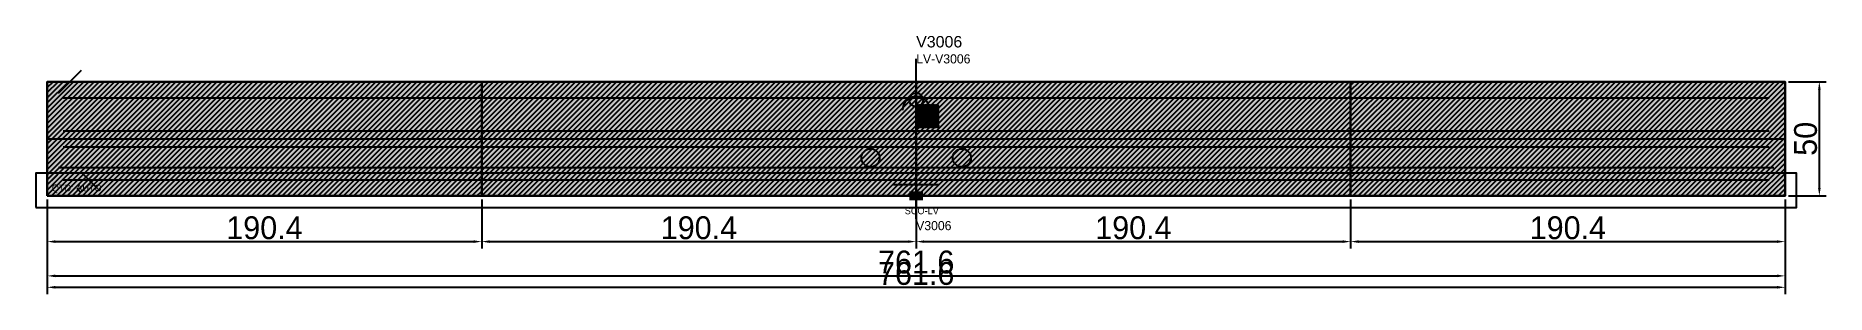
# Model space of a CAD drawing. Header units: metres. Extents: x 12791 to 13575, y 13116 to 13229.
import ezdxf

# ---------------------------------------------------------------- set-up
doc = ezdxf.new("R2010")
doc.units = ezdxf.units.M
for name, color, linetype in [('BARRA DE ANCORAGEM', 251, 'CONTINUOUS'), ('barrote', 251, 'CONTINUOUS'), ('CONCRETO', 251, 'CONTINUOUS'), ('COTA', 241, 'CONTINUOUS'), ('cotas', 4, 'CONTINUOUS'), ('Demarcação 1', 251, 'CONTINUOUS'), ('Demarcação 2', 254, 'CONTINUOUS'), ('Hachura', 251, 'CONTINUOUS'), ('HACHURA MADEIRAS', 1, 'CONTINUOUS'), ('Laje_Perimetro', 7, 'CONTINUOUS'), ('material do compensado', 7, 'CONTINUOUS'), ('NOMENCLATURA', 7, 'CONTINUOUS'), ('Painéis', 200, 'CONTINUOUS'), ('PONTALETE', 7, 'CONTINUOUS'), ('presilha', 1, 'CONTINUOUS'), ('Reaproveitamento', 251, 'CONTINUOUS'), ('SARR_3.5x7', 81, 'CONTINUOUS'), ('SCO-___-LAJ', 2, 'CONTINUOUS'), ('TENSOR', 3, 'CONTINUOUS'), ('texto', 7, 'CONTINUOUS'), ('Texto Qtd Sarr', 242, 'CONTINUOUS')]:
    doc.layers.add(name, color=color, linetype=linetype)
doc.styles.add('STR_STANDARD', font='arial.ttf')
doc.dimstyles.new('EZ DXF', dxfattribs={"dimtxt": 10, "dimasz": 3.5, "dimexe": 3, "dimexo": 1.5, "dimgap": 1, "dimtad": 1, "dimdec": 1, "dimdsep": 46, "dimcen": 2.5, "dimazin": 3, "dimtfac": 1, "dimtmove": 0, "dimatfit": 3})

msp = doc.modelspace()

# ---------------------------------------------------------------- hatches: boundary and pattern name
at = {"layer": 'Hachura'}
h = msp.add_hatch(color=3, dxfattribs=at)
h.dxf.hatch_style = 1
h.paths.add_polyline_path([(12795.5914, 13158.9905), (12985.9914, 13158.9905), (12985.9914, 13208.9905), (12795.5914, 13208.9905)])
h = msp.add_hatch(dxfattribs=at)
h.set_pattern_fill('ANSI31', scale=0.5)
h.paths.add_polyline_path([(12795.5914, 13158.9905), (12985.9914, 13158.9905), (12985.9914, 13208.9905), (12795.5914, 13208.9905)])
h = msp.add_hatch(color=3, dxfattribs=at)
h.dxf.hatch_style = 1
h.paths.add_polyline_path([(12795.5914, 13158.9905), (12985.9914, 13158.9905), (12985.9914, 13208.9905), (12795.5914, 13208.9905)])
h = msp.add_hatch(dxfattribs=at)
h.set_pattern_fill('ANSI31', scale=0.5)
h.paths.add_polyline_path([(12795.5914, 13158.9905), (12985.9914, 13158.9905), (12985.9914, 13208.9905), (12795.5914, 13208.9905)])
h = msp.add_hatch(color=3, dxfattribs=at)
h.dxf.hatch_style = 1
h.paths.add_polyline_path([(12985.9914, 13158.9905), (13176.3914, 13158.9905), (13176.3914, 13208.9905), (12985.9914, 13208.9905)])
h = msp.add_hatch(dxfattribs=at)
h.set_pattern_fill('ANSI31', scale=0.5)
h.paths.add_polyline_path([(12985.9914, 13158.9905), (13176.3914, 13158.9905), (13176.3914, 13208.9905), (12985.9914, 13208.9905)])
h = msp.add_hatch(color=3, dxfattribs=at)
h.dxf.hatch_style = 1
h.paths.add_polyline_path([(12985.9914, 13158.9905), (13176.3914, 13158.9905), (13176.3914, 13208.9905), (12985.9914, 13208.9905)])
h = msp.add_hatch(dxfattribs=at)
h.set_pattern_fill('ANSI31', scale=0.5)
h.paths.add_polyline_path([(12985.9914, 13158.9905), (13176.3914, 13158.9905), (13176.3914, 13208.9905), (12985.9914, 13208.9905)])
h = msp.add_hatch(color=3, dxfattribs=at)
h.dxf.hatch_style = 1
h.paths.add_polyline_path([(13176.3914, 13158.9905), (13366.7914, 13158.9905), (13366.7914, 13208.9905), (13176.3914, 13208.9905)])
h = msp.add_hatch(dxfattribs=at)
h.set_pattern_fill('ANSI31', scale=0.5)
h.paths.add_polyline_path([(13176.3914, 13158.9905), (13366.7914, 13158.9905), (13366.7914, 13208.9905), (13176.3914, 13208.9905)])
h = msp.add_hatch(color=3, dxfattribs=at)
h.dxf.hatch_style = 1
h.paths.add_polyline_path([(13176.3914, 13158.9905), (13366.7914, 13158.9905), (13366.7914, 13208.9905), (13176.3914, 13208.9905)])
h = msp.add_hatch(dxfattribs=at)
h.set_pattern_fill('ANSI31', scale=0.5)
h.paths.add_polyline_path([(13176.3914, 13158.9905), (13366.7914, 13158.9905), (13366.7914, 13208.9905), (13176.3914, 13208.9905)])
h = msp.add_hatch(color=3, dxfattribs=at)
h.dxf.hatch_style = 1
h.paths.add_polyline_path([(13366.7914, 13158.9905), (13557.1914, 13158.9905), (13557.1914, 13208.9905), (13366.7914, 13208.9905)])
h = msp.add_hatch(dxfattribs=at)
h.set_pattern_fill('ANSI31', scale=0.5)
h.paths.add_polyline_path([(13366.7914, 13158.9905), (13557.1914, 13158.9905), (13557.1914, 13208.9905), (13366.7914, 13208.9905)])
h = msp.add_hatch(color=3, dxfattribs=at)
h.dxf.hatch_style = 1
h.paths.add_polyline_path([(13366.7914, 13158.9905), (13557.1914, 13158.9905), (13557.1914, 13208.9905), (13366.7914, 13208.9905)])
h = msp.add_hatch(dxfattribs=at)
h.set_pattern_fill('ANSI31', scale=0.5)
h.paths.add_polyline_path([(13366.7914, 13158.9905), (13557.1914, 13158.9905), (13557.1914, 13208.9905), (13366.7914, 13208.9905)])
at = {"layer": 'HACHURA MADEIRAS'}
h = msp.add_hatch(dxfattribs=at)
h.set_pattern_fill('ANSI31', scale=2)
h.paths.add_polyline_path([(12797.5914, 13160.9905), (12807.5914, 13160.9905), (12807.5914, 13170.9905), (12797.5914, 13170.9905)])
h = msp.add_hatch(dxfattribs=at)
h.set_pattern_fill('ANSI31', scale=2)
h.paths.add_polyline_path([(12797.5914, 13160.9905), (12807.5914, 13160.9905), (12807.5914, 13170.9905), (12797.5914, 13170.9905)])
at = {"layer": 'material do compensado'}
h = msp.add_hatch(dxfattribs=at)
h.set_pattern_fill('ANSI37', scale=2)
h.paths.add_polyline_path([(12808.5914, 13160.9905), (12817.5914, 13160.9905), (12817.5914, 13168.9905), (12808.5914, 13168.9905)])
h = msp.add_hatch(dxfattribs=at)
h.set_pattern_fill('ANSI37', scale=2)
h.paths.add_polyline_path([(12808.5914, 13160.9905), (12817.5914, 13160.9905), (12817.5914, 13168.9905), (12808.5914, 13168.9905)])
at = {"layer": 'Reaproveitamento'}
h = msp.add_hatch(dxfattribs=at)
h.set_pattern_fill('SOLID')
h.paths.add_polyline_path([(13176.3914, 13188.9905), (13186.3914, 13188.9905), (13186.3914, 13198.9905), (13176.3914, 13198.9905)])
h = msp.add_hatch(dxfattribs=at)
h.set_pattern_fill('SOLID')
h.paths.add_polyline_path([(13176.3914, 13188.9905), (13186.3914, 13188.9905), (13186.3914, 13198.9905), (13176.3914, 13198.9905)])

# ---------------------------------------------------------------- linework, layer by layer
at = {"layer": 'BARRA DE ANCORAGEM'}
msp.add_line((12800.5914, 13203.9905), (12810.5914, 13213.9905), dxfattribs=at)
msp.add_line((12800.5914, 13203.9905), (12810.5914, 13213.9905), dxfattribs=at)
at = {"layer": 'barrote'}
msp.add_line((12800.5914, 13171.4905), (13552.1914, 13171.4905), dxfattribs=at)
msp.add_line((12800.5914, 13171.4905), (13552.1914, 13171.4905), dxfattribs=at)
at = {"layer": 'CONCRETO'}
msp.add_solid([(13173.3914, 13160.9905), (13179.3914, 13160.9905), (13173.3914, 13156.9905), (13179.3914, 13156.9905)], dxfattribs=at)
msp.add_solid([(13173.3914, 13160.9905), (13179.3914, 13160.9905), (13173.3914, 13156.9905), (13179.3914, 13156.9905)], dxfattribs=at)
at = {"layer": 'Demarcação 1'}
msp.add_line((12795.5914, 13183.9905), (13557.1914, 13183.9905), dxfattribs=at)
msp.add_line((12795.5914, 13183.9905), (13557.1914, 13183.9905), dxfattribs=at)
at = {"layer": 'Demarcação 2'}
msp.add_line((12985.9914, 13158.9905), (12985.9914, 13208.9905), dxfattribs=at)
msp.add_line((12985.9914, 13158.9905), (12985.9914, 13208.9905), dxfattribs=at)
at = {"layer": 'Laje_Perimetro'}
msp.add_lwpolyline([(12790.5914, 13153.9905), (13562.1914, 13153.9905), (13562.1914, 13168.9905), (12790.5914, 13168.9905)], close=True, dxfattribs=at)
msp.add_lwpolyline([(12790.5914, 13153.9905), (13562.1914, 13153.9905), (13562.1914, 13168.9905), (12790.5914, 13168.9905)], close=True, dxfattribs=at)
at = {"layer": 'Painéis'}
for points in [[(12795.5914, 13158.9905), (12795.5914, 13208.9905)], [(12795.5914, 13158.9905), (12985.9914, 13158.9905), (12985.9914, 13208.9905), (12795.5914, 13208.9905)], [(12795.5914, 13208.9905), (13557.1914, 13208.9905)], [(12795.5914, 13158.9905), (12795.5914, 13208.9905)], [(12795.5914, 13158.9905), (12985.9914, 13158.9905), (12985.9914, 13208.9905), (12795.5914, 13208.9905)], [(12795.5914, 13208.9905), (13557.1914, 13208.9905)], [(12985.9914, 13158.9905), (12985.9914, 13208.9905)], [(12985.9914, 13158.9905), (13176.3914, 13158.9905), (13176.3914, 13208.9905), (12985.9914, 13208.9905)], [(12985.9914, 13158.9905), (12985.9914, 13208.9905)], [(12985.9914, 13158.9905), (13176.3914, 13158.9905), (13176.3914, 13208.9905), (12985.9914, 13208.9905)], [(13176.3914, 13158.9905), (13176.3914, 13208.9905)], [(13176.3914, 13158.9905), (13366.7914, 13158.9905), (13366.7914, 13208.9905), (13176.3914, 13208.9905)], [(13176.3914, 13158.9905), (13176.3914, 13208.9905)], [(13176.3914, 13158.9905), (13366.7914, 13158.9905), (13366.7914, 13208.9905), (13176.3914, 13208.9905)], [(13366.7914, 13158.9905), (13366.7914, 13208.9905)], [(13366.7914, 13158.9905), (13557.1914, 13158.9905), (13557.1914, 13208.9905), (13366.7914, 13208.9905)], [(13366.7914, 13158.9905), (13366.7914, 13208.9905)], [(13366.7914, 13158.9905), (13557.1914, 13158.9905), (13557.1914, 13208.9905), (13366.7914, 13208.9905)], [(13557.1914, 13158.9905), (13557.1914, 13208.9905)], [(13557.1914, 13158.9905), (13557.1914, 13208.9905)], [(12795.5914, 13158.9905), (13557.1914, 13158.9905)], [(12795.5914, 13158.9905), (13557.1914, 13158.9905)]]:
    msp.add_lwpolyline(points, close=True, dxfattribs=at)
msp.add_arc((13176.3914, 13196.4905), 6, 0, 180, dxfattribs=at)
msp.add_arc((13176.3914, 13196.4905), 6, 0, 180, dxfattribs=at)
at = {"layer": 'PONTALETE'}
msp.add_line((13176.3914, 13148.9905), (13176.3914, 13218.9905), dxfattribs=at)
msp.add_line((13176.3914, 13148.9905), (13176.3914, 13218.9905), dxfattribs=at)
at = {"layer": 'presilha'}
for centre, radius in [((13176.3914, 13200.9905), 3), ((13176.3914, 13200.9905), 3), ((13156.3914, 13175.6572), 4), ((13156.3914, 13175.6572), 4), ((13196.3914, 13175.6572), 4), ((13196.3914, 13175.6572), 4)]:
    msp.add_circle(centre, radius, dxfattribs=at)
at = {"layer": 'SARR_3.5x7'}
for p, q in [((12802.5914, 13201.9905), (12985.9914, 13201.9905)), ((12802.5914, 13201.9905), (12985.9914, 13201.9905)), ((12985.9914, 13201.9905), (13176.3914, 13201.9905)), ((12985.9914, 13201.9905), (13176.3914, 13201.9905)), ((13176.3914, 13201.9905), (13366.7914, 13201.9905)), ((13176.3914, 13201.9905), (13366.7914, 13201.9905)), ((13366.7914, 13201.9905), (13550.1914, 13201.9905)), ((13366.7914, 13201.9905), (13550.1914, 13201.9905)), ((12802.5914, 13187.4905), (12985.9914, 13187.4905)), ((12802.5914, 13187.4905), (12985.9914, 13187.4905)), ((12985.9914, 13187.4905), (13176.3914, 13187.4905)), ((12985.9914, 13187.4905), (13176.3914, 13187.4905)), ((13176.3914, 13187.4905), (13366.7914, 13187.4905)), ((13176.3914, 13187.4905), (13366.7914, 13187.4905)), ((13366.7914, 13187.4905), (13550.1914, 13187.4905)), ((13366.7914, 13187.4905), (13550.1914, 13187.4905)), ((12802.5914, 13180.4905), (12985.9914, 13180.4905)), ((12802.5914, 13180.4905), (12985.9914, 13180.4905)), ((12985.9914, 13180.4905), (13176.3914, 13180.4905)), ((12985.9914, 13180.4905), (13176.3914, 13180.4905)), ((13176.3914, 13180.4905), (13366.7914, 13180.4905)), ((13176.3914, 13180.4905), (13366.7914, 13180.4905)), ((13366.7914, 13180.4905), (13550.1914, 13180.4905)), ((13366.7914, 13180.4905), (13550.1914, 13180.4905)), ((12802.5914, 13165.9905), (12985.9914, 13165.9905)), ((12802.5914, 13165.9905), (12985.9914, 13165.9905)), ((12985.9914, 13165.9905), (13176.3914, 13165.9905)), ((12985.9914, 13165.9905), (13176.3914, 13165.9905)), ((13176.3914, 13165.9905), (13366.7914, 13165.9905)), ((13176.3914, 13165.9905), (13366.7914, 13165.9905)), ((13366.7914, 13165.9905), (13550.1914, 13165.9905)), ((13366.7914, 13165.9905), (13550.1914, 13165.9905))]:
    msp.add_line(p, q, dxfattribs=at)
at = {"layer": 'TENSOR'}
msp.add_line((13166.3914, 13163.9905), (13186.3914, 13163.9905), dxfattribs=at)
msp.add_line((13166.3914, 13163.9905), (13186.3914, 13163.9905), dxfattribs=at)

# ---------------------------------------------------------------- texts
at = {"layer": 'NOMENCLATURA', "style": 'STR_STANDARD'}
msp.add_text('V3006', height=5, dxfattribs=at).set_placement((13176.3914, 13223.9905))
msp.add_text('V3006', height=5, dxfattribs=at).set_placement((13176.3914, 13223.9905))
at = {"layer": 'NOMENCLATURA', "insert": (13176.3914, 13220.9905), "char_height": 4, "attachment_point": 1}
msp.add_mtext('LV-V3006', dxfattribs=at)
msp.add_mtext('LV-V3006', dxfattribs=at)
at = {"layer": 'SCO-___-LAJ'}
msp.add_text('SCO-LV', height=3, dxfattribs=at).set_placement((13171.3914, 13150.9905))
msp.add_text('SCO-LV', height=3, dxfattribs=at).set_placement((13171.3914, 13150.9905))
at = {"layer": 'texto'}
msp.add_text('V3006', height=4, dxfattribs=at).set_placement((13176.3914, 13143.9905))
msp.add_text('V3006', height=4, dxfattribs=at).set_placement((13176.3914, 13143.9905))
at = {"layer": 'Texto Qtd Sarr'}
msp.add_text('QTD: AUTO', height=3, dxfattribs=at).set_placement((12797.5914, 13160.9905))
msp.add_text('QTD: AUTO', height=3, dxfattribs=at).set_placement((12797.5914, 13160.9905))

# ---------------------------------------------------------------- dimensions: what is measured, and where the dimension line sits
at = {"layer": 'COTA', "color": 1}
msp.add_linear_dim(base=(13572.1914, 13158.9905), p1=(13557.1914, 13158.9905), p2=(13557.1914, 13208.9905), angle=90, dimstyle='EZ DXF', dxfattribs=at).render()
msp.add_linear_dim(base=(13572.1914, 13158.9905), p1=(13557.1914, 13158.9905), p2=(13557.1914, 13208.9905), angle=90, dimstyle='EZ DXF', dxfattribs=at).render()
for base, p1, p2 in [((12795.5914, 13138.9905), (12795.5914, 13158.9905), (12985.9914, 13158.9905)), ((12795.5914, 13118.9905), (12795.5914, 13158.9905), (13557.1914, 13158.9905)), ((12795.5914, 13138.9905), (12795.5914, 13158.9905), (12985.9914, 13158.9905)), ((12795.5914, 13118.9905), (12795.5914, 13158.9905), (13557.1914, 13158.9905)), ((12985.9914, 13138.9905), (12985.9914, 13158.9905), (13176.3914, 13158.9905)), ((12985.9914, 13138.9905), (12985.9914, 13158.9905), (13176.3914, 13158.9905)), ((13176.3914, 13138.9905), (13176.3914, 13158.9905), (13366.7914, 13158.9905)), ((13176.3914, 13138.9905), (13176.3914, 13158.9905), (13366.7914, 13158.9905)), ((13366.7914, 13138.9905), (13366.7914, 13158.9905), (13557.1914, 13158.9905)), ((13366.7914, 13138.9905), (13366.7914, 13158.9905), (13557.1914, 13158.9905))]:
    msp.add_linear_dim(base=base, p1=p1, p2=p2, dimstyle='EZ DXF', dxfattribs=at).render()
at = {"layer": 'cotas'}
msp.add_linear_dim(base=(12795.5914, 13123.9905), p1=(12795.5914, 13138.9905), p2=(13557.1914, 13138.9905), dimstyle='EZ DXF', dxfattribs=at).render()
msp.add_linear_dim(base=(12795.5914, 13123.9905), p1=(12795.5914, 13138.9905), p2=(13557.1914, 13138.9905), dimstyle='EZ DXF', dxfattribs=at).render()

doc.saveas('drawing.dxf')
